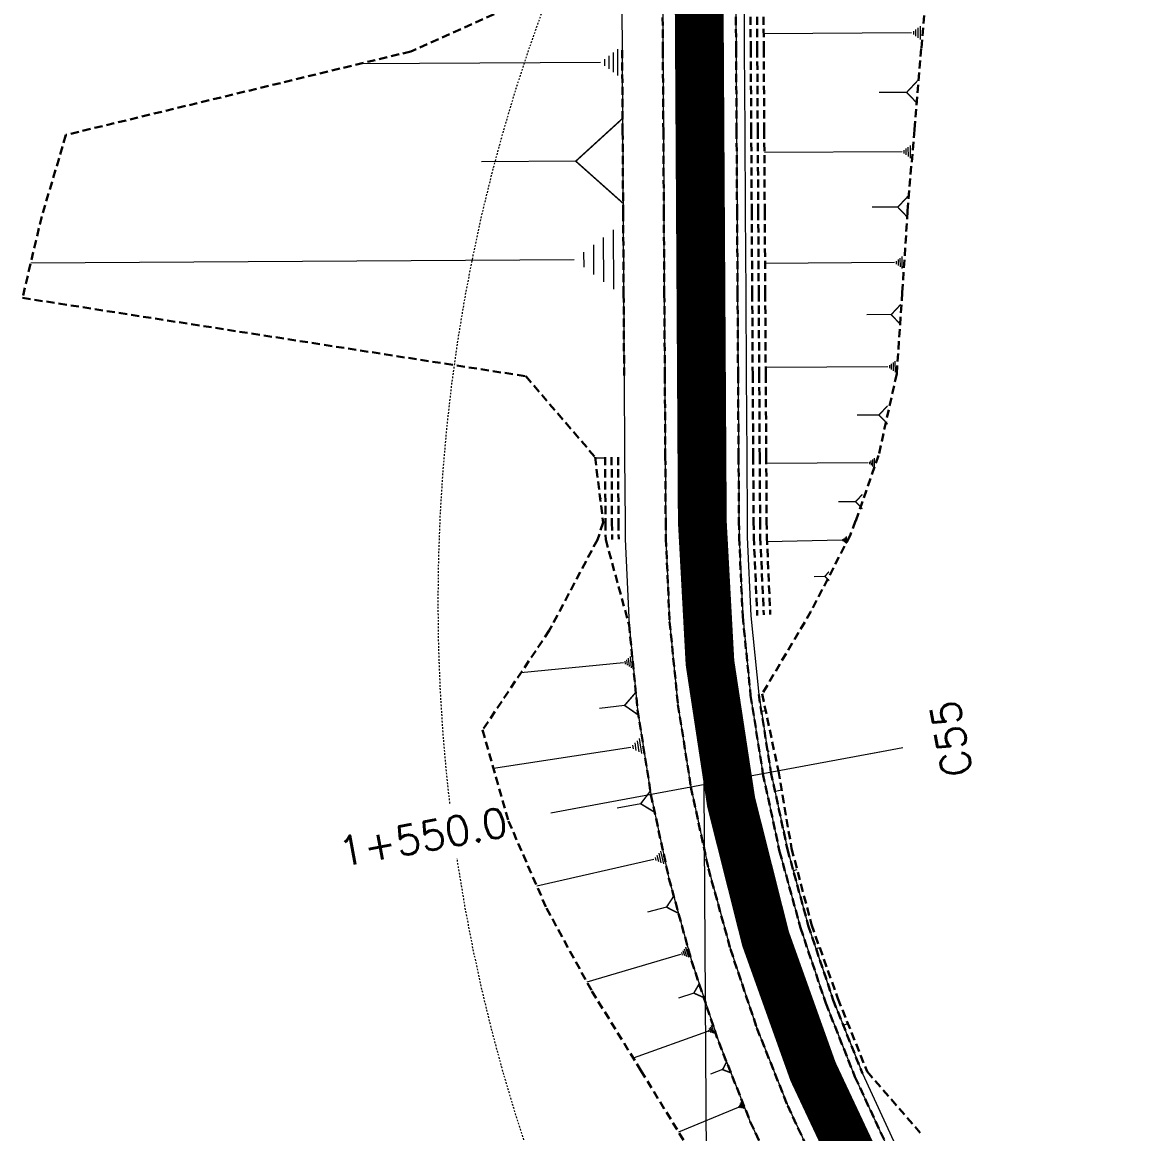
# Model space of a CAD drawing. Header units: metres. Extents: x 544752 to 548977, y 1840603 to 1844608.
# Drawn here: x 545467.5 to 545536.5, y 1843409.7 to 1843477.9 of the extents above; entities that cross this region are included whole.
import ezdxf

# ---------------------------------------------------------------- set-up
doc = ezdxf.new("R2010")
doc.units = ezdxf.units.M
doc.header["$MEASUREMENT"] = 0
for name, pattern in [('ACAD_ISO02W100', [15, 12, -3]), ('Anordnung Grundriss$0$GESTRICHELT', [0.75, 0.5, -0.25]), ('HIDDEN', [0.375, 0.25, -0.125])]:
    doc.linetypes.add(name, pattern=pattern)
doc.layers.add('C-ROAD', color=7, linetype='Continuous')
for name, color, linetype, lineweight in [('C-ROAD-CORR', 5, 'Continuous', 0), ('C-ROAD-SAMP', 150, 'HIDDEN', 0), ('C-ROAD-SAMP-TEXT', 11, 'Continuous', 0), ('C-TOPO-FEAT', 94, 'Continuous', 5), ('Đường', 5, 'ACAD_ISO02W100', 5)]:
    doc.layers.add(name, color=color, linetype=linetype, lineweight=lineweight)

# ---------------------------------------------------------------- blocks, each defined once
blk = doc.blocks.new('TB')
at = {"layer": 'Defpoints', "color": 5, "linetype": 'Anordnung Grundriss$0$GESTRICHELT', "lineweight": 5, "ltscale": 0.2}
blk.add_circle((-0.4049538253086098, -1.769394799566726e-07), 105.7280000291212, dxfattribs=at)

msp = doc.modelspace()

# ---------------------------------------------------------------- linework, layer by layer
at = {"layer": 'C-ROAD', "color": 3, "linetype": 'Continuous', "lineweight": 13}
msp.add_line((545509.2590758278, 1843447.181486077), (545509.6541310975, 1843382.123184504), dxfattribs=at)
at = {"layer": 'C-ROAD', "color": 1, "linetype": 'ACAD_ISO02W100', "lineweight": 60, "ltscale": 0.1, "const_width": 3, "flags": 128}
msp.add_lwpolyline([(545508.5098867064, 1843570.559087935), (545509.2590758278, 1843447.181486077)], dxfattribs=at)
at = {"layer": 'C-ROAD-CORR', "color": 160, "linetype": 'Continuous'}
for p, q in [((545522.106495436, 1843477.223501561, 689.515297828087), (545513.0270585024, 1843477.168368252, 680.4356935022865)), ((545522.2452976395, 1843477.120710894, 689.6534733055855), (545522.2440390928, 1843477.327970289, 689.6534733055855)), ((545522.3840998431, 1843477.017920228, 689.791648783084), (545522.3815827494, 1843477.432439018, 689.791648783084)), ((545522.5229020466, 1843476.915129562, 689.9298242605826), (545522.5191264062, 1843477.536907747, 689.9298242605826)), ((545522.66170425, 1843476.812338895, 690.0679997380811), (545522.6566700629, 1843477.641376476, 690.0679997380811)), ((545503.5336058432, 1843475.012400286, 679.6424636524011), (545503.5287093966, 1843475.818754558, 679.6424636524011)), ((545503.8036147122, 1843474.812443867, 679.8216567942193), (545503.7962700423, 1843476.021975275, 679.8216567942193)), ((545504.0736235812, 1843474.612487448, 680.0008499360374), (545504.063830688, 1843476.225195992, 680.0008499360374)), ((545502.9935881052, 1843475.412313124, 679.2840773687649), (545488.1855581497, 1843475.322393927, 669.4118753939355)), ((545503.2635969742, 1843475.212356705, 679.463270510583), (545503.2611487509, 1843475.615533841, 679.463270510583)), ((545521.8154551653, 1843473.573272061, 688.8240417143813), (545520.1241694759, 1843473.563002022, 687.1327248436592)), ((545521.7886593657, 1843469.731000051, 688.3958019680001), (545521.7863143686, 1843470.117177723, 688.3958019680001)), ((545521.9179715054, 1843469.635237299, 688.5245302318159), (545521.91445401, 1843470.214503806, 688.5245302318159)), ((545522.0472836453, 1843469.539474546, 688.6532584956317), (545522.0425936512, 1843470.31182989, 688.6532584956317)), ((545521.5300350861, 1843469.922525555, 688.1383454403685), (545513.0713695252, 1843469.871161773, 679.6795239320015)), ((545521.6593472259, 1843469.826762803, 688.2670737041843), (545521.6581747273, 1843470.019851639, 688.2670737041843)), ((545501.4830342671, 1843469.345934554, 677.6248505101001), (545495.6871439217, 1843469.310740014, 673.7608523763454)), ((545521.2700642378, 1843466.520844283, 687.5054026079765), (545519.6922597649, 1843466.511263339, 685.927569046057)), ((545503.2073836526, 1843461.935685558, 678.1167458612467), (545503.1908248601, 1843464.66261264, 678.1167458612467)), ((545503.8161272472, 1843461.484877443, 678.5207425066532), (545503.7940488574, 1843465.120780218, 678.5207425066532)), ((545502.5986400578, 1843462.386493673, 677.7127492158403), (545502.587600863, 1843464.204445061, 677.7127492158403)), ((545501.3811528685, 1843463.288109904, 676.9047559250274), (545467.9959777084, 1843463.08538421, 654.6475621499566)), ((545501.9898964632, 1843462.837301789, 677.3087525704339), (545501.9843768657, 1843463.746277482, 677.3087525704339)), ((545521.1821545631, 1843463.025131958, 687.0434953146976), (545521.1810528558, 1843463.206562796, 687.0434953146976)), ((545521.3036593092, 1843462.93515101, 687.1644514370246), (545521.3014558945, 1843463.298012687, 687.1644514370246)), ((545521.4251640552, 1843462.845170062, 687.2854075593516), (545521.4218589332, 1843463.389462578, 687.2854075593516)), ((545521.5466688012, 1843462.755189114, 687.4063636816786), (545521.5422619719, 1843463.480912469, 687.4063636816786)), ((545521.0606498171, 1843463.115112906, 686.9225391923706), (545513.1126875284, 1843463.066850281, 678.9744303716004)), ((545520.8631406076, 1843459.915032942, 686.374131781443), (545519.3715804007, 1843459.905975701, 684.8825440755762)), ((545521.1185870967, 1843456.375403167, 686.2766601620124), (545521.1144242405, 1843457.060948633, 686.2766601620124)), ((545520.6594753579, 1843456.715400663, 685.819621425268), (545513.1515324479, 1843456.66980998, 678.3115400957454)), ((545520.7742532926, 1843456.630401289, 685.9338811094541), (545520.7732125785, 1843456.801787656, 685.9338811094541)), ((545520.8890312272, 1843456.545401915, 686.0481407936402), (545520.8869497993, 1843456.888174648, 686.0481407936402)), ((545521.003809162, 1843456.460402541, 686.1624004778263), (545521.0006870199, 1843456.974561641, 686.1624004778263)), ((545520.1119566254, 1843453.748384068, 684.9469965785379), (545518.772542474, 1843453.740250708, 683.6075577331874)), ((545502.6856205311, 1843451.14022779, 678.2617695104219), (545502.6859337444, 1843451.088647337, 678.2617695104219)), ((545502.6942564249, 1843451.133832436, 678.2531726097156), (545502.694491335, 1843451.095147096, 678.2531726097156)), ((545502.7028923187, 1843451.127437081, 678.2445757090094), (545502.7030489255, 1843451.101646855, 678.2445757090094)), ((545502.7115282126, 1843451.121041727, 678.2359788083031), (545502.7116065159, 1843451.108146613, 678.2359788083031)), ((545502.7201641065, 1843451.114646372, 678.2273819075969), (545503.2850618669, 1843451.118076616, 677.6624737324712)), ((545519.4516523872, 1843450.806671155, 683.9644349071123), (545513.187366327, 1843450.768632363, 677.7000333560551)), ((545519.5474178751, 1843450.735751544, 684.059767990416), (545519.5465495507, 1843450.878748532, 684.059767990416)), ((545519.6431833631, 1843450.664831932, 684.1551010737198), (545519.6414467143, 1843450.950825909, 684.1551010737198)), ((545519.7389488511, 1843450.593912321, 684.2504341570236), (545519.7363438779, 1843451.022903287, 684.2504341570236)), ((545519.8347143392, 1843450.522992709, 684.3457672403274), (545519.8312410413, 1843451.094980664, 684.3457672403274)), ((545503.007677301, 1843448.63359605, 677.6976703889435), (545503.0641021607, 1843448.63393868, 677.6412444889845)), ((545518.6757168323, 1843448.421401475, 682.9273546918118), (545517.619629141, 1843448.414988565, 681.8712475300748)), ((545517.8413968172, 1843446.057172724, 681.8063468556552), (545513.2333925406, 1843445.962607649, 677.1960574763654)), ((545517.9125908769, 1843446.006025448, 681.8764965163206), (545517.9104325392, 1843446.111197784, 681.8764965163206)), ((545517.9837849367, 1843445.954878172, 681.946646176986), (545517.979468261, 1843446.165222844, 681.946646176986)), ((545518.0549789964, 1843445.903730895, 682.0167958376513), (545518.048503983, 1843446.219247904, 682.0167958376513)), ((545518.1261730561, 1843445.852583619, 682.0869454983167), (545518.1175397049, 1843446.273272964, 682.0869454983167)), ((545516.7871297832, 1843443.828282786, 680.4065258346651), (545516.121209379, 1843443.796793972, 679.7388728021435)), ((545504.414869817, 1843438.519353637, 676.0220907359549), (545498.1162023608, 1843437.907791513, 671.8069898683812)), ((545504.5375608584, 1843438.444685287, 676.0986230974933), (545504.5209049248, 1843438.616229899, 676.0986230974933)), ((545504.6602518999, 1843438.370016936, 676.1751554590317), (545504.6269400327, 1843438.71310616, 676.1751554590317)), ((545504.7829429414, 1843438.295348586, 676.25168782057), (545504.7329751404, 1843438.809982422, 676.25168782057)), ((545504.9056339829, 1843438.220680236, 676.3282201821085), (545504.8390102483, 1843438.906858684, 676.3282201821085)), ((545504.4821332078, 1843435.904050206, 675.6368330646116), (545502.9510037694, 1843435.713030199, 674.6083321710508)), ((545512.8864283247, 1843435.567274619, 676.0785178262656), (545512.8901498572, 1843435.540871809, 676.0785178262656)), ((545512.8912939846, 1843435.564594524, 676.0755502000504), (545512.8940851339, 1843435.544792416, 676.0755502000504)), ((545512.8961596445, 1843435.561914428, 676.0725825738352), (545512.8980204107, 1843435.548713023, 676.0725825738352)), ((545512.9010253043, 1843435.559234332, 676.06961494762), (545512.9019556874, 1843435.552633629, 676.06961494762)), ((545512.9058909642, 1843435.556554236, 676.0666473214048), (545513.1484607599, 1843435.590744965, 675.9030609877917)), ((545505.2028640696, 1843433.139841101, 675.5852988858774), (545505.1327919351, 1843433.599013835, 675.5852988858774)), ((545505.3734396814, 1843433.048405295, 675.6885715840928), (545505.2683314796, 1843433.737164397, 675.6885715840928)), ((545505.5440152932, 1843432.95696949, 675.7918442823081), (545505.403871024, 1843433.875314959, 675.7918442823081)), ((545504.8617128461, 1843433.322712712, 675.3787534894466), (545496.4279316158, 1843432.035674068, 669.6882195441308)), ((545505.0322884578, 1843433.231276907, 675.482026187662), (545504.9972523906, 1843433.460863274, 675.482026187662)), ((545513.3046126609, 1843433.089316354, 675.7921798649253), (545513.3699232987, 1843433.100439445, 675.7479497415605)), ((545513.7280637564, 1843430.647829346, 675.5423784365028), (545513.736176372, 1843430.607255318, 675.5423784365028)), ((545513.7358401715, 1843430.644109695, 675.537783451553), (545513.7419246332, 1843430.613679174, 675.537783451553)), ((545513.7436165864, 1843430.640390044, 675.5331884666032), (545513.7476728944, 1843430.62010303, 675.5331884666032)), ((545513.7513930015, 1843430.636670394, 675.5285934816534), (545513.7534211555, 1843430.626526886, 675.5285934816534)), ((545513.7591694166, 1843430.632950743, 675.5239984967036), (545514.1316564205, 1843430.707428038, 675.270894886394)), ((545505.4730169242, 1843429.859549459, 675.0631525787162), (545504.0303877506, 1843429.584690025, 674.0839104474995)), ((545514.2750514972, 1843428.187619266, 675.2626342166601), (545514.3251350109, 1843428.199135187, 675.2284015212326)), ((545506.5789500626, 1843426.299901495, 674.940678931156), (545506.4894625929, 1843426.690693538, 674.940678931156)), ((545506.7315859442, 1843426.232032641, 675.0298138116946), (545506.5973547396, 1843426.818220705, 675.0298138116946)), ((545506.8842218257, 1843426.164163787, 675.1189486922332), (545506.7052468862, 1843426.945747872, 675.1189486922332)), ((545506.2736782995, 1843426.435639203, 674.7624091700787), (545499.0959038193, 1843424.792000626, 669.8509217199488)), ((545506.4263141811, 1843426.367770349, 674.8515440506173), (545506.3815704462, 1843426.563166371, 674.8515440506173)), ((545514.8482627667, 1843425.768065999, 675.0097585132611), (545514.854391405, 1843425.744522323, 675.0097585132611)), ((545514.8529527925, 1843425.766144479, 675.0070556360922), (545514.8575492713, 1843425.748486722, 675.0070556360922)), ((545514.8576428185, 1843425.76422296, 675.0043527589233), (545514.8607071375, 1843425.752451121, 675.0043527589233)), ((545514.8623328443, 1843425.76230144, 675.0016498817545), (545514.8638650038, 1843425.756415521, 675.0016498817545)), ((545514.8670228701, 1843425.76037992, 674.9989470045856), (545515.0831958569, 1843425.816651762, 674.8500435741342)), ((545507.0595289886, 1843423.507547361, 674.5060729717935), (545505.8805843026, 1843423.197837915, 673.6929217500244)), ((545515.5242030397, 1843423.348864072, 674.7332756579912), (545515.5586471576, 1843423.358892557, 674.7093624062452)), ((545507.9204484561, 1843420.601886592, 674.2521739192172), (545502.1715209889, 1843418.894516862, 670.2528909751419)), ((545508.0480291003, 1843420.554619544, 674.3247586517767), (545508.001547402, 1843420.711129237, 674.3247586517767)), ((545508.1756097444, 1843420.507352497, 674.3973433843363), (545508.082646348, 1843420.820371882, 674.3973433843363)), ((545508.3031903886, 1843420.460085449, 674.4699281168959), (545508.163745294, 1843420.929614527, 674.4699281168959)), ((545508.4307710328, 1843420.412818402, 674.5425128494554), (545508.2448442399, 1843421.038857172, 674.5425128494554)), ((545516.2464586871, 1843420.96894848, 674.4753534898022), (545516.2536215142, 1843420.946738381, 674.4753534898022)), ((545516.2510557235, 1843420.967366022, 674.4727576201831), (545516.2564278438, 1843420.950708448, 674.4727576201831)), ((545516.2556527599, 1843420.965783564, 674.470161750564), (545516.2592341735, 1843420.954678515, 674.470161750564)), ((545516.2602497963, 1843420.964201106, 674.4675658809449), (545516.2620405031, 1843420.958648581, 674.4675658809449)), ((545516.2648468327, 1843420.962618648, 674.4649700113258), (545516.4688589826, 1843421.028413213, 674.3219029432976)), ((545517.0611121488, 1843418.593480766, 674.1949266420695), (545517.105781667, 1843418.60931389, 674.1633106105577)), ((545508.7365446514, 1843418.224097331, 674.0410106052049), (545507.7992436433, 1843417.918598461, 673.3832918922226)), ((545517.9411992935, 1843416.255177938, 673.9265401919572), (545518.2015725067, 1843416.355953359, 673.7403331859949)), ((545509.5819622783, 1843415.858071628, 673.8295039568402), (545505.014242235, 1843414.234741753, 670.5962673588057)), ((545509.6869550402, 1843415.825359759, 673.8881822075591), (545509.642763645, 1843415.949705356, 673.8881822075591)), ((545509.7919478021, 1843415.792647891, 673.946860458278), (545509.7035650117, 1843416.041339084, 673.946860458278)), ((545509.8969405639, 1843415.759936023, 674.0055387089969), (545509.7643663784, 1843416.132972812, 674.0055387089969)), ((545510.0019333258, 1843415.727224155, 674.0642169597158), (545509.8251677451, 1843416.22460654, 674.0642169597158)), ((545517.9168106355, 1843416.262038497, 673.9400579011083), (545517.9277843323, 1843416.233685783, 673.9400579011083)), ((545517.9229078, 1843416.260323358, 673.9366784738205), (545517.9311380726, 1843416.239058822, 673.9366784738205)), ((545517.9290049644, 1843416.258608218, 673.9332990465327), (545517.934491813, 1843416.244431861, 673.9332990465327)), ((545517.935102129, 1843416.256893078, 673.929919619245), (545517.9378455532, 1843416.249804899, 673.929919619245)), ((545510.5045901559, 1843413.522992531, 673.6116026644623), (545509.7607896223, 1843413.236334709, 673.0798292275488)), ((545518.864264128, 1843413.932619423, 673.6589952259187), (545518.9118977006, 1843413.952643442, 673.6245399736122)), ((545511.8149512598, 1843411.115337991, 673.5826413839551), (545511.6489257986, 1843411.51441012, 673.5826413839551)), ((545511.4658904433, 1843411.204190415, 673.3904355642754), (545507.8009129559, 1843409.679454574, 670.7426811181379)), ((545511.5531556475, 1843411.181977309, 673.4384870191953), (545511.5116492821, 1843411.281745342, 673.4384870191953)), ((545511.6404208515, 1843411.159764203, 673.4865384741153), (545511.557408121, 1843411.359300268, 673.4865384741153)), ((545511.7276860557, 1843411.137551097, 673.5345899290352), (545511.6031669597, 1843411.436855194, 673.5345899290352))]:
    msp.add_line(p, q, dxfattribs=at)
at = {"layer": 'C-ROAD-CORR', "color": 5, "linetype": 'Anordnung Grundriss$0$GESTRICHELT', "lineweight": 30, "extrusion": (-0.7070937449339038, -0.004293704283928819, 0.7071067811716062), "const_width": 0.1, "elevation": -393163.3216612726}
msp.add_lwpolyline([(-1840127.768721123, 394138.4092915277), (-1840127.061212367, 394137.4659465179), (-1840126.35370361, 394138.4092915277)], dxfattribs=at)
at = {"layer": 'C-ROAD-CORR', "color": 5, "linetype": 'Anordnung Grundriss$0$GESTRICHELT', "lineweight": 30, "extrusion": (-0.5546899697411808, -0.003368258777630626, 0.8320502943340233), "const_width": 0.1, "elevation": -308229.664967469}
msp.add_lwpolyline([(-1840125.563588679, 463569.5779395563), (-1840122.957396247, 463566.1030163129), (-1840120.351203814, 463569.577939556)], dxfattribs=at)
at = {"layer": 'C-ROAD-CORR', "color": 5, "linetype": 'Anordnung Grundriss$0$GESTRICHELT', "lineweight": 30, "extrusion": (-0.7070937449372535, -0.004293704349637804, 0.7071067811678574), "const_width": 0.1, "elevation": -393163.8382793359}
msp.add_lwpolyline([(-1840120.672211237, 394136.9977719192), (-1840120.012174621, 394136.1177230991), (-1840119.352138006, 394136.9977719192)], dxfattribs=at)
at = {"layer": 'C-ROAD-CORR', "color": 5, "linetype": 'Anordnung Grundriss$0$GESTRICHELT', "lineweight": 30, "extrusion": (-0.7070937449230305, -0.004293704254868432, 0.7071067811826558), "const_width": 0.1, "elevation": -393164.3219295818}
msp.add_lwpolyline([(-1840114.032988933, 394135.833475806), (-1840113.409030536, 394135.0015312761), (-1840112.785072139, 394135.833475806)], dxfattribs=at)
at = {"layer": 'C-ROAD-CORR', "color": 5, "linetype": 'Anordnung Grundriss$0$GESTRICHELT', "lineweight": 30, "extrusion": (-0.7070937449527079, -0.004293704345853, 0.7071067811524264), "const_width": 0.1, "elevation": -393164.7736152359}
msp.add_lwpolyline([(-1840107.807296961, 394134.1819916447), (-1840107.246985213, 394133.4349093137), (-1840106.686673465, 394134.1819916448)], dxfattribs=at)
at = {"layer": 'C-ROAD-CORR', "color": 5, "linetype": 'Anordnung Grundriss$0$GESTRICHELT', "lineweight": 30, "extrusion": (-0.7070937449280545, -0.004293704336110864, 0.7071067811771385), "const_width": 0.1, "elevation": -393165.1632576224}
msp.add_lwpolyline([(-1840102.370618464, 394131.5574261699), (-1840101.928829536, 394130.9683742673), (-1840101.48704061, 394131.5574261699)], dxfattribs=at)
at = {"layer": 'C-ROAD-CORR', "color": 5, "linetype": 'Anordnung Grundriss$0$GESTRICHELT', "lineweight": 30, "extrusion": (-0.7070937453686489, -0.004293703700047092, -0.7071067807404147), "const_width": 0.1, "elevation": -394116.191645348}
msp.add_lwpolyline([(-1840102.213058773, -393157.7504400027), (-1840102.236662758, -393157.7819119829), (-1840102.260266743, -393157.7504400029)], dxfattribs=at)
at = {"layer": 'C-ROAD-CORR', "color": 5, "linetype": 'Anordnung Grundriss$0$GESTRICHELT', "lineweight": 30, "extrusion": (-0.7068406592471014, -0.03342377584010865, 0.7065827153587282), "const_width": 0.1, "elevation": -446727.5352449604}
msp.add_lwpolyline([(-1815620.005036308, 447027.9938840726), (-1815619.726239865, 447027.622155481), (-1815619.447443421, 447027.9938840726)], dxfattribs=at)
at = {"layer": 'C-ROAD-CORR', "color": 5, "linetype": 'Anordnung Grundriss$0$GESTRICHELT', "lineweight": 30, "extrusion": (-0.5503719649088296, -0.06866307570720602, 0.8320913905796771), "const_width": 0.1, "elevation": -426244.1611474567}
msp.add_lwpolyline([(-1761723.586293686, 640687.9736134531), (-1761722.892461144, 640687.0485033967), (-1761722.198628602, 640687.9736134531)], dxfattribs=at)
at = {"layer": 'C-ROAD-CORR', "color": 5, "linetype": 'Anordnung Grundriss$0$GESTRICHELT', "lineweight": 30, "extrusion": (-0.5473638634592222, -0.09322183827065299, -0.8316865334057263), "const_width": 0.1, "elevation": -471004.5385515875}
msp.add_lwpolyline([(-1725678.053862118, -704287.2974456485), (-1725678.083645666, -704287.3371570446), (-1725678.113429213, -704287.2974456486)], dxfattribs=at)
at = {"layer": 'C-ROAD-CORR', "color": 5, "linetype": 'Anordnung Grundriss$0$GESTRICHELT', "lineweight": 30, "extrusion": (-0.5449711212642027, -0.103831571310186, 0.8320008904966963), "const_width": 0.1, "elevation": -488129.2950588414}
msp.add_lwpolyline([(-1708759.25987518, 733270.3832028527), (-1708758.599542181, 733269.5027588551), (-1708757.939209183, 733270.3832028527)], dxfattribs=at)
at = {"layer": 'C-ROAD-CORR', "color": 5, "linetype": 'Anordnung Grundriss$0$GESTRICHELT', "lineweight": 30, "extrusion": (-0.5402922938452991, -0.1242317645809594, -0.8322563943163707), "const_width": 0.1, "elevation": -524311.48726432}
msp.add_lwpolyline([(-1674305.609642132, -785882.8329945588), (-1674305.632752886, -785882.8638088969), (-1674305.655863639, -785882.8329945588)], dxfattribs=at)
at = {"layer": 'C-ROAD-CORR', "color": 5, "linetype": 'Anordnung Grundriss$0$GESTRICHELT', "lineweight": 30, "extrusion": (-0.5367344798993028, -0.1410004562961392, 0.831886392130263), "const_width": 0.1, "elevation": -552154.8911653832}
msp.add_lwpolyline([(-1644326.772845048, 828918.6263941021), (-1644326.224794932, 828917.8956606132), (-1644325.676744814, 828918.6263941021)], dxfattribs=at)
at = {"layer": 'C-ROAD-CORR', "color": 5, "linetype": 'Anordnung Grundriss$0$GESTRICHELT', "lineweight": 30, "extrusion": (-0.5325399609288077, -0.155050256694371, -0.8320820920515917), "const_width": 0.1, "elevation": -576893.5128585026}
msp.add_lwpolyline([(-1617434.830859892, -864231.241585502), (-1617434.846991231, -864231.2630939549), (-1617434.86312257, -864231.2415855022)], dxfattribs=at)
at = {"layer": 'C-ROAD-CORR', "color": 5, "linetype": 'Anordnung Grundriss$0$GESTRICHELT', "lineweight": 30, "extrusion": (-0.5276702969332059, -0.1719860298990168, 0.8318562755993351), "const_width": 0.1, "elevation": -604330.2335534869}
msp.add_lwpolyline([(-1583624.284146772, 907024.0108537372), (-1583623.840915633, 907023.4198788858), (-1583623.397684494, 907024.0108537372)], dxfattribs=at)
at = {"layer": 'C-ROAD-CORR', "color": 5, "linetype": 'Anordnung Grundriss$0$GESTRICHELT', "lineweight": 30, "extrusion": (-0.5230693191601586, -0.1854020764052627, -0.8318801340445301), "const_width": 0.1, "elevation": -627677.7220275329}
msp.add_lwpolyline([(-1555252.504589874, -939676.3452691642), (-1555252.525897942, -939676.3736799217), (-1555252.54720601, -939676.3452691642)], dxfattribs=at)
at = {"layer": 'C-ROAD-CORR', "color": 5, "linetype": 'Anordnung Grundriss$0$GESTRICHELT', "lineweight": 30, "extrusion": (-0.5178309384457255, -0.1995700224612829, 0.8318791530764683), "const_width": 0.1, "elevation": -649811.9312634475}
msp.add_lwpolyline([(-1523918.935184367, 975281.0561676639), (-1523918.576789782, 975280.5783082171), (-1523918.218395197, 975281.0561676644)], dxfattribs=at)
at = {"layer": 'C-ROAD-CORR', "color": 5, "linetype": 'Anordnung Grundriss$0$GESTRICHELT', "lineweight": 30, "extrusion": (-0.5114345801405658, -0.2149949145821661, -0.8319927024561274), "const_width": 0.1, "elevation": -675882.3116547427}
msp.add_lwpolyline([(-1487962.892996273, -1012381.158484648), (-1487962.91622965, -1012381.189462483), (-1487962.939463026, -1012381.158484648)], dxfattribs=at)
at = {"layer": 'C-ROAD-CORR', "color": 5, "linetype": 'Anordnung Grundriss$0$GESTRICHELT', "lineweight": 30}
for points in [[(545506.8025661645, 1843481.182979607, 680.875606933707), (545506.8329272389, 1843476.183071787, 680.3574938505164), (545506.8632883133, 1843471.183163967, 679.8393807673259), (545506.8936493876, 1843466.183256148, 679.3212676841353), (545506.924010462, 1843461.183348328, 678.8031546009447), (545506.9543715365, 1843456.183440508, 678.2850415177542), (545506.9847326109, 1843451.183532689, 677.7669284345636), (545507.0091173089, 1843447.167823593, 677.3508024787174), (545507.0207589265, 1843446.159073503, 677.2488153513731), (545507.2501797846, 1843441.039870811, 676.7307022681824), (545507.7635005651, 1843435.941305139, 676.2125891849919), (545508.5591373519, 1843430.879108754, 675.6944761018013), (545509.6346351075, 1843425.868901702, 675.1763630186107), (545510.986675248, 1843420.926143606, 674.6582499354201), (545512.6110858831, 1843416.06608597, 674.1401368522296), (545514.5028546895, 1843411.303725115, 673.622023769039), (545516.6561443756, 1843406.653755904, 673.1039106858484)], [(545511.3024832023, 1843481.210304574, 680.875606933707), (545511.3328442767, 1843476.210396754, 680.3574938505164), (545511.363205351, 1843471.210488935, 679.8393807673259), (545511.3935664254, 1843466.210581115, 679.3212676841353), (545511.4239274998, 1843461.210673295, 678.8031546009447), (545511.4542885743, 1843456.210765475, 678.2850415177542), (545511.4846496487, 1843451.210857656, 677.7669284345636), (545511.5090343467, 1843447.19514856, 677.3508024787174), (545511.5201080804, 1843446.235605791, 677.2488153513731), (545511.7383376772, 1843441.366120304, 676.7307022681824), (545512.2266184195, 1843436.516265152, 676.2125891849919), (545512.9834436559, 1843431.701005177, 675.6944761018013), (545514.0064781063, 1843426.935198468, 675.1763630186107), (545515.2925650692, 1843422.233550524, 674.6582499354201), (545516.8377361612, 1843417.61056887, 674.1401368522296), (545518.6372235622, 1843413.080518301, 673.622023769039), (545520.6854747272, 1843408.657376856, 673.1039106858484)]]:
    msp.add_polyline3d(points, dxfattribs=at)
at = {"layer": 'C-ROAD-CORR', "color": 160, "linetype": 'Anordnung Grundriss$0$GESTRICHELT', "lineweight": 30}
for points in [[(545506.8025661645, 1843481.182979607, 680.725606933707), (545506.8329272389, 1843476.183071787, 680.2074938505165), (545506.8632883133, 1843471.183163967, 679.6893807673259), (545506.8936493876, 1843466.183256148, 679.1712676841353), (545506.924010462, 1843461.183348328, 678.6531546009447), (545506.9543715365, 1843456.183440508, 678.1350415177542), (545506.9847326109, 1843451.183532689, 677.6169284345636), (545507.0091173089, 1843447.167823593, 677.2008024787174), (545507.0207589265, 1843446.159073503, 677.0988153513731), (545507.2501797846, 1843441.039870811, 676.5807022681824), (545507.7635005651, 1843435.941305139, 676.0625891849919), (545508.5591373519, 1843430.879108754, 675.5444761018014), (545509.6346351075, 1843425.868901702, 675.0263630186107), (545510.986675248, 1843420.926143606, 674.5082499354202), (545512.6110858831, 1843416.06608597, 673.9901368522296), (545514.5028546895, 1843411.303725115, 673.472023769039), (545516.6561443756, 1843406.653755904, 672.9539106858484)], [(545511.3024832023, 1843481.210304574, 680.725606933707), (545511.3328442767, 1843476.210396754, 680.2074938505165), (545511.363205351, 1843471.210488935, 679.6893807673259), (545511.3935664254, 1843466.210581115, 679.1712676841353), (545511.4239274998, 1843461.210673295, 678.6531546009447), (545511.4542885743, 1843456.210765475, 678.1350415177542), (545511.4846496487, 1843451.210857656, 677.6169284345636), (545511.5090343467, 1843447.19514856, 677.2008024787174), (545511.5201080804, 1843446.235605791, 677.0988153513731), (545511.7383376772, 1843441.366120304, 676.5807022681824), (545512.2266184195, 1843436.516265152, 676.0625891849919), (545512.9834436559, 1843431.701005177, 675.5444761018014), (545514.0064781063, 1843426.935198468, 675.0263630186107), (545515.2925650692, 1843422.233550524, 674.5082499354202), (545516.8377361612, 1843417.61056887, 673.9901368522296), (545518.6372235622, 1843413.080518301, 673.472023769039), (545520.6854747272, 1843408.657376856, 672.9539106858484)]]:
    msp.add_polyline3d(points, dxfattribs=at)
at = {"layer": 'C-ROAD-CORR', "color": 150, "linetype": 'Anordnung Grundriss$0$GESTRICHELT', "lineweight": 30}
msp.add_polyline3d([(545509.0525246834, 1843481.19664209, 680.943106933707), (545509.0828857578, 1843476.196734271, 680.4249938505164), (545509.1132468322, 1843471.196826451, 679.9068807673259), (545509.1436079065, 1843466.196918631, 679.3887676841352), (545509.1739689809, 1843461.197010812, 678.8706546009447), (545509.2043300554, 1843456.197102992, 678.3525415177542), (545509.2346911298, 1843451.197195172, 677.8344284345636), (545509.2590758278, 1843447.181486077, 677.4183024787174), (545509.2704335034, 1843446.197339647, 677.3163153513731), (545509.4942587309, 1843441.202995557, 676.7982022681824), (545509.9950594923, 1843436.228785146, 676.2800891849919), (545510.7712905039, 1843431.290056966, 675.7619761018013), (545511.8205566069, 1843426.402050085, 675.2438630186107), (545513.1396201586, 1843421.579847065, 674.7257499354201), (545514.7244110222, 1843416.83832742, 674.2076368522296), (545516.5700391259, 1843412.192121708, 673.6895237690389), (545518.6708095514, 1843407.65556638, 673.1714106858484)], dxfattribs=at)
msp.add_polyline3d([(545509.0525246834, 1843481.19664209, 680.943106933707), (545509.0828857578, 1843476.196734271, 680.4249938505164), (545509.1132468322, 1843471.196826451, 679.9068807673259), (545509.1436079065, 1843466.196918631, 679.3887676841352), (545509.1739689809, 1843461.197010812, 678.8706546009447), (545509.2043300554, 1843456.197102992, 678.3525415177542), (545509.2346911298, 1843451.197195172, 677.8344284345636), (545509.2590758278, 1843447.181486077, 677.4183024787174), (545509.2704335034, 1843446.197339647, 677.3163153513731), (545509.4942587309, 1843441.202995557, 676.7982022681824), (545509.9950594923, 1843436.228785146, 676.2800891849919), (545510.7712905039, 1843431.290056966, 675.7619761018013), (545511.8205566069, 1843426.402050085, 675.2438630186107), (545513.1396201586, 1843421.579847065, 674.7257499354201), (545514.7244110222, 1843416.83832742, 674.2076368522296), (545516.5700391259, 1843412.192121708, 673.6895237690389), (545518.6708095514, 1843407.65556638, 673.1714106858484)], dxfattribs=at)
at = {"layer": 'C-ROAD-CORR', "color": 92, "linetype": 'Anordnung Grundriss$0$GESTRICHELT', "lineweight": 30}
for points in [[(545512.2024666098, 1843481.215769567, 680.455606933707), (545512.2328276841, 1843476.215861748, 679.9374938505165), (545512.2631887585, 1843471.215953928, 679.419380767326), (545512.2935498329, 1843466.216046108, 678.9012676841353), (545512.3239109073, 1843461.216138289, 678.3831546009447), (545512.3542719817, 1843456.216230469, 677.8650415177542), (545512.3846330561, 1843451.216322649, 677.3469284345637), (545512.4090177541, 1843447.200613554, 676.9308024787174), (545512.4199779112, 1843446.250912249, 676.8288153513731), (545512.6359692557, 1843441.431370202, 676.3107022681825)], [(545512.6024592353, 1843481.218198453, 680.455606933707), (545512.6328203097, 1843476.218290633, 679.9374938505165), (545512.6631813841, 1843471.218382814, 679.419380767326), (545512.6935424585, 1843466.218474994, 678.9012676841353), (545512.7239035328, 1843461.218567174, 678.3831546009447), (545512.7542646073, 1843456.218659355, 677.8650415177542), (545512.7846256817, 1843451.218751535, 677.3469284345637), (545512.8090103797, 1843447.20304244, 676.9308024787174), (545512.8199200582, 1843446.257715119, 676.8288153513731), (545513.034916624, 1843441.460370157, 676.3107022681825)], [(545491.3532228944, 1843476.089073963, 671.6041673607299), (545470.1628784741, 1843470.960307084, 656.9386564587619), (545468.6744583823, 1843465.951176729, 655.4080039308542), (545467.4889747748, 1843460.943885903, 654.0793127825377), (545498.4137244651, 1843456.131578908, 674.1578384975397)], [(545504.3329733291, 1843476.16789125, 680.2574938505164), (545504.3633344035, 1843471.16798343, 679.7393807673259), (545504.3936954779, 1843466.168075611, 679.2212676841352), (545504.4240565522, 1843461.168167791, 678.7031546009447), (545504.4544176267, 1843456.168259971, 678.1850415177541)], [(545503.6847934499, 1843451.16349438, 677.2669284345636), (545503.709178148, 1843447.147785284, 676.8508024787174), (545503.7212362136, 1843446.102949825, 676.7488153513731)], [(545504.0847860755, 1843451.165923266, 677.2669284345636), (545504.1091707735, 1843447.15021417, 676.8508024787174), (545504.1211783607, 1843446.109752695, 676.7488153513731)], [(545503.3212940666, 1843446.096146954, 677.1488153513731), (545504.7567587332, 1843440.858621092, 676.6307022681824), (545505.2839906459, 1843435.621882909, 676.1125891849919), (545506.1011894053, 1843430.422499631, 675.5944761018013), (545507.2058334416, 1843425.276514609, 675.0763630186107), (545508.5945142362, 1843420.19980643, 674.5582499354201), (545510.2629468398, 1843415.208039915, 674.0401368522296), (545512.2059830935, 1843410.31661779, 673.5220237690389), (545514.4176275136, 1843405.540633153, 673.0039106858484), (545516.8910557932, 1843400.894822908, 672.4857976026578), (545518.6100180539, 1843395.743376052, 671.9676845194672)], [(545512.7225204033, 1843436.580149598, 676.1925891849919), (545513.4750332452, 1843431.792327001, 675.6744761018014), (545514.4922384394, 1843427.053675887, 675.1563630186107), (545515.7709972715, 1843422.378817959, 674.6382499354202), (545517.3073639699, 1843417.782178081, 674.1201368522296), (545519.0965978814, 1843413.277939765, 673.602023769039)], [(545512.9338816727, 1843436.60737816, 676.0505172459108), (545513.9322588185, 1843431.877265077, 675.3644440593177), (545514.7439698228, 1843427.115073416, 674.9836225632881), (545515.9659039819, 1843422.437997917, 674.5024545120173), (545517.5902648468, 1843417.885554405, 673.9193389212517), (545519.3825859937, 1843413.400846488, 673.3945037428306)]]:
    msp.add_polyline3d(points, dxfattribs=at)
at = {"layer": 'C-ROAD-CORR', "color": 1, "linetype": 'Anordnung Grundriss$0$GESTRICHELT', "lineweight": 30}
for points in [[(545513.0024518609, 1843481.220627339, 680.855606933707), (545513.0328129353, 1843476.220719519, 680.3374938505165), (545513.0631740097, 1843471.2208117, 679.8193807673259), (545513.093535084, 1843466.22090388, 679.3012676841353), (545513.1238961584, 1843461.22099606, 678.7831546009447), (545513.1542572329, 1843456.221088241, 678.2650415177542), (545513.1846183073, 1843451.221180421, 677.7469284345636), (545513.2090030053, 1843447.205471326, 677.3308024787174), (545513.2198622052, 1843446.264517989, 677.2288153513731), (545513.4338639921, 1843441.489370112, 676.7107022681824)], [(545523.1535540227, 1843481.282268149, 691.0068962452641), (545522.7140616782, 1843476.279507226, 690.018921080828), (545522.2853382122, 1843471.276811695, 689.0417149933302), (545521.8716323607, 1843466.274207355, 688.0795267974247), (545521.5447367113, 1843461.272130156, 687.204150403877), (545521.1998072017, 1843456.269943449, 686.3107398175698), (545520.0872545673, 1843451.263095484, 684.649691954394), (545518.6768428216, 1843447.238673836, 682.7987431023976), (545518.3395462643, 1843446.351601948, 682.3492399900599), (545515.934841371, 1843441.671169109, 679.2182785332758)], [(545502.6718430581, 1843451.157343414, 678.2798975015238), (545503.1704183854, 1843447.144513759, 677.3895721740735)], [(545503.2848008244, 1843451.161065494, 677.6669284345636), (545503.3091855224, 1843447.145356398, 677.2508024787173), (545503.3212940666, 1843446.096146954, 677.1488153513731)]]:
    msp.add_polyline3d(points, dxfattribs=at)
at = {"layer": 'C-ROAD-CORR', "color": 11, "linetype": 'Anordnung Grundriss$0$GESTRICHELT', "lineweight": 30}
for points in [[(545504.3329733291, 1843476.16789125, 680.2574938505164), (545504.3633344035, 1843471.16798343, 679.7393807673259), (545504.3936954779, 1843466.168075611, 679.2212676841352), (545504.4240565522, 1843461.168167791, 678.7031546009447), (545504.4544176267, 1843456.168259971, 678.1850415177541)], [(545503.3212940666, 1843446.096146954, 677.1488153513731), (545504.7567587332, 1843440.858621092, 676.6307022681824), (545505.2839906459, 1843435.621882909, 676.1125891849919), (545506.1011894053, 1843430.422499631, 675.5944761018013), (545507.2058334416, 1843425.276514609, 675.0763630186107), (545508.5945142362, 1843420.19980643, 674.5582499354201), (545510.2629468398, 1843415.208039915, 674.0401368522296), (545512.2059830935, 1843410.31661779, 673.5220237690389), (545514.4176275136, 1843405.540633153, 673.0039106858484), (545516.8910557932, 1843400.894822908, 672.4857976026578), (545518.6100180539, 1843395.743376052, 671.9676845194672)], [(545512.7225204033, 1843436.580149598, 676.1925891849919), (545513.4750332452, 1843431.792327001, 675.6744761018014), (545514.4922384394, 1843427.053675887, 675.1563630186107), (545515.7709972715, 1843422.378817959, 674.6382499354202), (545517.3073639699, 1843417.782178081, 674.1201368522296), (545519.0965978814, 1843413.277939765, 673.602023769039)]]:
    msp.add_polyline3d(points, dxfattribs=at)
at = {"layer": 'C-ROAD-SAMP', "color": 1, "linetype": 'Continuous', "lineweight": 13}
msp.add_lwpolyline([(545520.6030822904, 1843433.11649346), (545510.7712905039, 1843431.290056966), (545500.9394987174, 1843429.463620471)], dxfattribs=at)
at = {"layer": 'C-ROAD-SAMP-TEXT', "color": 4, "linetype": 'Continuous', "lineweight": 9}
msp.add_line((545521.586261469, 1843433.29913711), (545519.6199031117, 1843432.933849811), dxfattribs=at)
at = {"layer": 'C-ROAD-SAMP-TEXT', "color": 1, "linetype": 'Continuous', "lineweight": -3}
msp.add_line((545509.7881113252, 1843431.107413316), (545511.7544696826, 1843431.472700615), dxfattribs=at)
at = {"layer": 'C-ROAD-SAMP-TEXT', "color": 4, "linetype": 'Continuous', "lineweight": 5}
msp.add_line((545501.9226778961, 1843429.646264121), (545499.9563195388, 1843429.280976822), dxfattribs=at)
at = {"layer": 'C-TOPO-FEAT', "color": 94, "linetype": 'Continuous', "lineweight": 0, "ltscale": 2}
for points in [[(545504.3026122547, 1843481.16779907, 680.775606933707), (545504.3329733291, 1843476.16789125, 680.2574938505164), (545504.3633344035, 1843471.16798343, 679.7393807673259), (545504.3936954779, 1843466.168075611, 679.2212676841352), (545504.4240565522, 1843461.168167791, 678.7031546009447), (545504.4544176267, 1843456.168259971, 678.1850415177541), (545504.4847787011, 1843451.168352152, 677.6669284345636), (545504.5091633991, 1843447.152643056, 677.2508024787173), (545504.5211205076, 1843446.116555565, 677.1488153513731), (545504.7567587332, 1843440.858621092, 676.6307022681824), (545505.2839906459, 1843435.621882909, 676.1125891849919), (545506.1011894053, 1843430.422499631, 675.5944761018013), (545507.2058334416, 1843425.276514609, 675.0763630186107), (545508.5945142362, 1843420.19980643, 674.5582499354201), (545510.2629468398, 1843415.208039915, 674.0401368522296), (545512.2059830935, 1843410.31661779, 673.5220237690389), (545514.4176275136, 1843405.540633153, 673.0039106858484)], [(545506.8025661645, 1843481.182979607, 680.425606933707), (545506.8329272389, 1843476.183071787, 679.9074938505164), (545506.8632883133, 1843471.183163967, 679.3893807673259), (545506.8936493876, 1843466.183256148, 678.8712676841352), (545506.924010462, 1843461.183348328, 678.3531546009447), (545506.9543715365, 1843456.183440508, 677.8350415177541), (545506.9847326109, 1843451.183532689, 677.3169284345636), (545507.0091173089, 1843447.167823593, 676.9008024787173), (545507.0207589265, 1843446.159073503, 676.798815351373), (545507.2501797846, 1843441.039870811, 676.2807022681824), (545507.7635005651, 1843435.941305139, 675.7625891849918), (545508.5591373519, 1843430.879108754, 675.2444761018013), (545509.6346351075, 1843425.868901702, 674.7263630186106), (545510.986675248, 1843420.926143606, 674.2082499354201), (545512.6110858831, 1843416.06608597, 673.6901368522296), (545514.5028546895, 1843411.303725115, 673.1720237690389), (545516.6561443756, 1843406.653755904, 672.6539106858484)], [(545509.0525246834, 1843481.19664209, 680.793106933707), (545509.0828857578, 1843476.196734271, 680.2749938505165), (545509.1132468322, 1843471.196826451, 679.7568807673259), (545509.1436079065, 1843466.196918631, 679.2387676841353), (545509.1739689809, 1843461.197010812, 678.7206546009447), (545509.2043300554, 1843456.197102992, 678.2025415177542), (545509.2346911298, 1843451.197195172, 677.6844284345636), (545509.2590758278, 1843447.181486077, 677.2683024787174), (545509.2704335034, 1843446.197339647, 677.1663153513731), (545509.4942587309, 1843441.202995557, 676.6482022681824), (545509.9950594923, 1843436.228785146, 676.1300891849919), (545510.7712905039, 1843431.290056966, 675.6119761018014), (545511.8205566069, 1843426.402050085, 675.0938630186107), (545513.1396201586, 1843421.579847065, 674.5757499354202), (545514.7244110222, 1843416.83832742, 674.0576368522296), (545516.5700391259, 1843412.192121708, 673.539523769039), (545518.6708095514, 1843407.65556638, 673.0214106858484)], [(545509.0525246834, 1843481.19664209, 680.793106933707), (545509.0828857578, 1843476.196734271, 680.2749938505165), (545509.1132468322, 1843471.196826451, 679.7568807673259), (545509.1436079065, 1843466.196918631, 679.2387676841353), (545509.1739689809, 1843461.197010812, 678.7206546009447), (545509.2043300554, 1843456.197102992, 678.2025415177542), (545509.2346911298, 1843451.197195172, 677.6844284345636), (545509.2590758278, 1843447.181486077, 677.2683024787174), (545509.2704335034, 1843446.197339647, 677.1663153513731), (545509.4942587309, 1843441.202995557, 676.6482022681824), (545509.9950594923, 1843436.228785146, 676.1300891849919), (545510.7712905039, 1843431.290056966, 675.6119761018014), (545511.8205566069, 1843426.402050085, 675.0938630186107), (545513.1396201586, 1843421.579847065, 674.5757499354202), (545514.7244110222, 1843416.83832742, 674.0576368522296), (545516.5700391259, 1843412.192121708, 673.539523769039), (545518.6708095514, 1843407.65556638, 673.0214106858484)], [(545509.0525246834, 1843481.19664209, 680.4931069337069), (545509.0828857578, 1843476.196734271, 679.9749938505164), (545509.1132468322, 1843471.196826451, 679.4568807673259), (545509.1436079065, 1843466.196918631, 678.9387676841352), (545509.1739689809, 1843461.197010812, 678.4206546009447), (545509.2043300554, 1843456.197102992, 677.9025415177541), (545509.2346911298, 1843451.197195172, 677.3844284345636), (545509.2590758278, 1843447.181486077, 676.9683024787173), (545509.2704335034, 1843446.197339647, 676.866315351373), (545509.4942587309, 1843441.202995557, 676.3482022681824), (545509.9950594923, 1843436.228785146, 675.8300891849918), (545510.7712905039, 1843431.290056966, 675.3119761018013), (545511.8205566069, 1843426.402050085, 674.7938630186106), (545513.1396201586, 1843421.579847065, 674.2757499354201), (545514.7244110222, 1843416.83832742, 673.7576368522296), (545516.5700391259, 1843412.192121708, 673.2395237690389), (545518.6708095514, 1843407.65556638, 672.7214106858484)], [(545509.0525246834, 1843481.19664209, 680.4931069337069), (545509.0828857578, 1843476.196734271, 679.9749938505164), (545509.1132468322, 1843471.196826451, 679.4568807673259), (545509.1436079065, 1843466.196918631, 678.9387676841352), (545509.1739689809, 1843461.197010812, 678.4206546009447), (545509.2043300554, 1843456.197102992, 677.9025415177541), (545509.2346911298, 1843451.197195172, 677.3844284345636), (545509.2590758278, 1843447.181486077, 676.9683024787173), (545509.2704335034, 1843446.197339647, 676.866315351373), (545509.4942587309, 1843441.202995557, 676.3482022681824), (545509.9950594923, 1843436.228785146, 675.8300891849918), (545510.7712905039, 1843431.290056966, 675.3119761018013), (545511.8205566069, 1843426.402050085, 674.7938630186106), (545513.1396201586, 1843421.579847065, 674.2757499354201), (545514.7244110222, 1843416.83832742, 673.7576368522296), (545516.5700391259, 1843412.192121708, 673.2395237690389), (545518.6708095514, 1843407.65556638, 672.7214106858484)], [(545511.3024832023, 1843481.210304574, 680.425606933707), (545511.3328442767, 1843476.210396754, 679.9074938505164), (545511.363205351, 1843471.210488935, 679.3893807673259), (545511.3935664254, 1843466.210581115, 678.8712676841352), (545511.4239274998, 1843461.210673295, 678.3531546009447), (545511.4542885743, 1843456.210765475, 677.8350415177541), (545511.4846496487, 1843451.210857656, 677.3169284345636), (545511.5090343467, 1843447.19514856, 676.9008024787173), (545511.5201080804, 1843446.235605791, 676.798815351373), (545511.7383376772, 1843441.366120304, 676.2807022681824), (545512.2266184195, 1843436.516265152, 675.7625891849918), (545512.9834436559, 1843431.701005177, 675.2444761018013), (545514.0064781063, 1843426.935198468, 674.7263630186106), (545515.2925650692, 1843422.233550524, 674.2082499354201), (545516.8377361612, 1843417.61056887, 673.6901368522296), (545518.6372235622, 1843413.080518301, 673.1720237690389), (545520.6854747272, 1843408.657376856, 672.6539106858484)], [(545511.8024739842, 1843481.213340681, 680.855606933707), (545511.8328350586, 1843476.213432861, 680.3374938505165), (545511.8631961329, 1843471.213525042, 679.8193807673259), (545511.8935572073, 1843466.213617222, 679.3012676841353), (545511.9239182817, 1843461.213709403, 678.7831546009447), (545511.9542793562, 1843456.213801583, 678.2650415177542), (545511.9846404305, 1843451.213893763, 677.7469284345636), (545512.0090251286, 1843447.198184668, 677.3308024787174), (545512.0200357642, 1843446.244109379, 677.2288153513731), (545512.2370218874, 1843441.402370247, 676.7107022681824), (545512.7225204033, 1843436.580149598, 676.1925891849919), (545513.4750332452, 1843431.792327001, 675.6744761018014), (545514.4922384394, 1843427.053675887, 675.1563630186107), (545515.7709972715, 1843422.378817959, 674.6382499354202), (545517.3073639699, 1843417.782178081, 674.1201368522296), (545519.0965978814, 1843413.277939765, 673.602023769039), (545521.1331780995, 1843408.880001406, 673.0839106858484)]]:
    msp.add_polyline3d(points, dxfattribs=at)

# ---------------------------------------------------------------- block references
at = {"layer": 'Đường', "rotation": 257.913224924322}
msp.add_blockref('TB', (545598.6728051361, 1843441.848021386), dxfattribs=at)

# ---------------------------------------------------------------- next in the draw order: texts
at = {"layer": 'C-ROAD-SAMP-TEXT', "color": 1, "linetype": 'Continuous', "lineweight": 13, "insert": (545524.535799005, 1843433.847068058), "char_height": 1.8, "width": 4.761428571428572, "attachment_point": 5, "rotation": 100.52378292763348, "bg_fill": 3, "box_fill_scale": 1.416666666666667, "bg_fill_color": 256, "bg_fill_true_color": 13158600, "bg_fill_transparency": 0}
msp.add_mtext('{\\Fsimplex.shx|c0;C55}', dxfattribs=at)
at = {"layer": 'C-ROAD-SAMP-TEXT', "color": 1, "linetype": 'Continuous', "lineweight": -3, "insert": (545492.0908861096, 1843427.819827626), "char_height": 1.8, "width": 10.908, "attachment_point": 5, "rotation": 10.52378292763348, "bg_fill": 3, "box_fill_scale": 1.416666666666667, "bg_fill_color": 256, "bg_fill_true_color": 13158600, "bg_fill_transparency": 0}
msp.add_mtext('{\\Fsimplex.shx|c0;1+550.0}', dxfattribs=at)

# ---------------------------------------------------------------- next in the draw order: linework, layer by layer
at = {"layer": 'C-ROAD', "color": 1, "linetype": 'ACAD_ISO02W100', "lineweight": -3, "ltscale": 0.1, "const_width": 3, "flags": 128}
msp.add_lwpolyline([(545509.2590758278, 1843447.181486077, 0.3235940021813806), (545571.5549559621, 1843362.097537118)], format="xyb", dxfattribs=at)
at = {"layer": 'C-ROAD-CORR', "color": 11, "linetype": 'Anordnung Grundriss$0$GESTRICHELT', "lineweight": 30}
for points in [[(545502.6194534306, 1843481.157578379, 681.2587967891898), (545491.3532228944, 1843476.089073963, 671.6041673607299), (545470.1628784741, 1843470.960307084, 656.9386564587619), (545468.6744583823, 1843465.951176729, 655.4080039308542), (545467.4889747748, 1843460.943885903, 654.0793127825377), (545498.4137244651, 1843456.131578908, 674.1578384975397), (545502.6718430581, 1843451.157343414, 678.2798975015238), (545503.1704183854, 1843447.144513759, 677.3895721740735), (545502.8162452052, 1843446.087556258, 676.8120674057584), (545499.858222556, 1843440.502540718, 673.356394883409), (545495.757606237, 1843434.39464888, 669.7091837274993), (545497.3483732967, 1843428.796502751, 669.6594330640362), (545499.6849600106, 1843423.442166252, 669.9154685629791), (545502.4739505814, 1843418.341406054, 670.2939301949757), (545505.4908549272, 1843413.464244268, 670.6529922350292), (545508.4082008138, 1843408.684476614, 670.7662593006004)], [(545523.1535540227, 1843481.282268149, 691.0068962452641), (545522.7140616782, 1843476.279507226, 690.018921080828), (545522.2853382122, 1843471.276811695, 689.0417149933302), (545521.8716323607, 1843466.274207355, 688.0795267974247), (545521.5447367113, 1843461.272130156, 687.204150403877), (545521.1998072017, 1843456.269943449, 686.3107398175698), (545520.0872545673, 1843451.263095484, 684.649691954394), (545518.6768428216, 1843447.238673836, 682.7987431023976), (545518.3395462643, 1843446.351601948, 682.3492399900599), (545515.934841371, 1843441.671169109, 679.2182785332758), (545512.9338816727, 1843436.60737816, 676.0505172459108), (545513.9322588185, 1843431.877265077, 675.3644440593177), (545514.7439698228, 1843427.115073416, 674.9836225632881), (545515.9659039819, 1843422.437997917, 674.5024545120173), (545517.5902648468, 1843417.885554405, 673.9193389212517), (545519.3825859937, 1843413.400846488, 673.3945037428306), (545522.6517290343, 1843409.63511459, 673.5798449008205)]]:
    msp.add_polyline3d(points, dxfattribs=at)
at = {"layer": 'C-ROAD-CORR', "color": 92, "linetype": 'Anordnung Grundriss$0$GESTRICHELT', "lineweight": 30}
msp.add_polyline3d([(545502.8162452052, 1843446.087556258, 676.8120674057584), (545499.858222556, 1843440.502540718, 673.356394883409), (545495.757606237, 1843434.39464888, 669.7091837274993), (545497.3483732967, 1843428.796502751, 669.6594330640362), (545499.6849600106, 1843423.442166252, 669.9154685629791), (545502.4739505814, 1843418.341406054, 670.2939301949757), (545505.4908549272, 1843413.464244268, 670.6529922350292), (545508.4082008138, 1843408.684476614, 670.7662593006004), (545511.9874346256, 1843404.332197765, 671.1945334374907), (545515.7999337029, 1843400.274415527, 671.6490173357365), (545518.3902372805, 1843395.601707283, 671.7933621764363)], dxfattribs=at)

doc.saveas('drawing.dxf')
